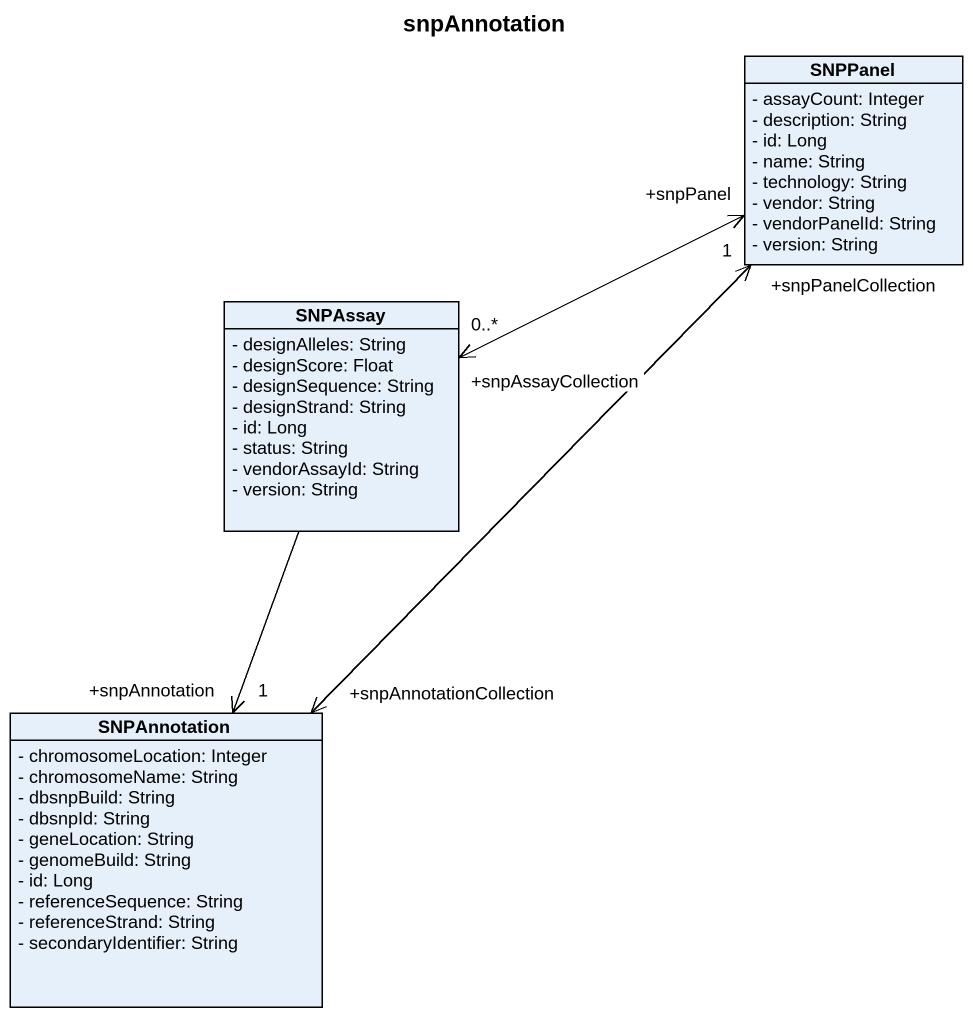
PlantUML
@startuml
title snpAnnotation
hide circle
hide empty members
skinparam classAttributeIconSize 0
class SNPPanel {
  - assayCount: Integer
  - description: String
  - id: Long
  - name: String
  - technology: String
  - vendor: String
  - vendorPanelId: String
  - version: String
}
class SNPAssay {
  - designAlleles: String
  - designScore: Float
  - designSequence: String
  - designStrand: String
  - id: Long
  - status: String
  - vendorAssayId: String
  - version: String
}
class SNPAnnotation {
  - chromosomeLocation: Integer
  - chromosomeName: String
  - dbsnpBuild: String
  - dbsnpId: String
  - geneLocation: String
  - genomeBuild: String
  - id: Long
  - referenceSequence: String
  - referenceStrand: String
  - secondaryIdentifier: String
}
SNPPanel "+snpPanel\n1" <-left-> "+snpAssayCollection\n0..*" SNPAssay
SNPAssay --> "+snpAnnotation\n1" SNPAnnotation
SNPAnnotation "+snpAnnotationCollection" <-up-> "+snpPanelCollection" SNPPanel
@enduml
